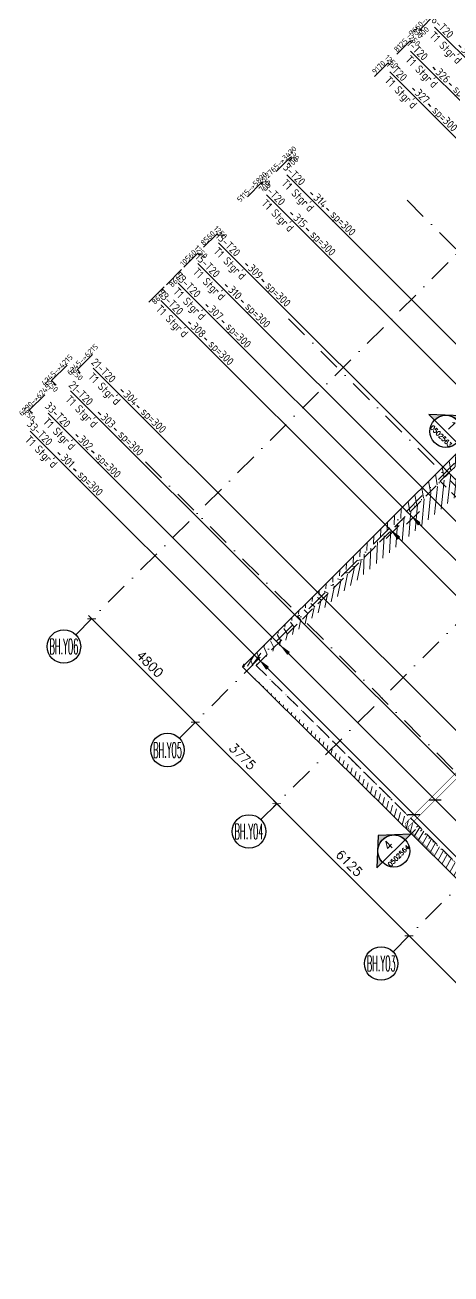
# Model space of a CAD drawing. Extents: x 660761725 to 1323371458, y 2734871439 to 5470067957.
# Drawn here: x 661573636 to 661587591, y 2735012155 to 2735053111 of the extents above; entities that cross this region are included whole.
import ezdxf
from ezdxf.enums import TextEntityAlignment as Align

# ---------------------------------------------------------------- set-up
doc = ezdxf.new("R2010")
doc.units = 0
for name, pattern in [('AXES', [1.95, 1.2, -0.25, 0.25, -0.25]), ('Hidden', [714.375, 476.25, -238.125]), ('sbp_axis_short', [10, 5, -2.5, 0, -2.5])]:
    doc.linetypes.add(name, pattern=pattern)
doc.layers.add('A-DETL', color=5, linetype='Continuous', lineweight=9, true_color=0x0000ff)
for name, color, linetype, lineweight in [('A-FLOR-PATT', 7, 'Continuous', 15), ('A-ROOF', 7, 'Continuous', 15), ('A-WALL', 7, 'Continuous', 15), ('S-GRID', 7, 'Continuous', 9), ('S-GRID-IDEN', 7, 'Continuous', 13)]:
    doc.layers.add(name, color=color, linetype=linetype, lineweight=lineweight)
for name, color, linetype in [('S-AXIS', 20, 'AXES'), ('S-DIMO', 100, 'Continuous'), ('S-RBAR-T20', 10, 'Continuous'), ('S-RDIMO', 8, 'Continuous'), ('S-RSYMB', 7, 'Continuous'), ('S-SCEL-INDT', 222, 'Continuous'), ('S-SIMPLETEXT', 7, 'Continuous'), ('S-TXT', 3, 'Continuous')]:
    doc.layers.add(name, color=color, linetype=linetype)
doc.styles.add('ARMACAD', font='isocp.shx')
doc.styles.add('ROMANS', font='romans.shx')
doc.styles.add('ROMANT', font='romant')
doc.dimstyles.new('S-DIMO-100', dxfattribs={"dimscale": 100, "dimtxt": 3, "dimasz": 2, "dimexe": 1.5, "dimexo": 1.5, "dimgap": 1.5, "dimtad": 1, "dimdec": 0, "dimzin": 12, "dimdsep": 46, "dimtxsty": 'ROMANS', "dimblk": 'ARCHTICK', "dimcen": 0.09, "dimdle": 1.5, "dimclrd": 8, "dimclre": 8, "dimclrt": 4, "dimadec": 0, "dimazin": 3, "dimtfac": 1, "dimtdec": 0, "dimtix": 1, "dimtmove": 1, "dimatfit": 3, "dimfxl": 1, "dimtolj": 1, "dimtzin": 0, "dimarcsym": 0})
pattern_1 = [(74.99999999999999, (0, 0), (-153.3407249233896, 41.08752341002518), [])]

# ---------------------------------------------------------------- blocks, each defined once
blk = doc.blocks.new('_ARCHTICK')
at = {"color": 0, "linetype": 'ByBlock', "const_width": 0.15}
blk.add_lwpolyline([(-0.5, -0.5), (0.5, 0.5)], dxfattribs=at)
blk = doc.blocks.new('*D116')
at = {"layer": 'S-DIMO', "color": 8, "lineweight": -2, "transparency": 16777216}
for p, q in [((662608032.111244, 2734530051.935129), (662611638.3564361, 2734526445.691153)), ((662608132.1118345, 2734529939.803683), (662608032.1112795, 2734529839.803095)), ((662611526.2243844, 2734526545.691133), (662611426.2244016, 2734526445.691117))]:
    blk.add_line(p, q, dxfattribs=at)
at = {"layer": 'S-DIMO', "color": 8, "lineweight": -2, "transparency": 16777216, "xscale": 200, "yscale": 200, "zscale": 200}
for p, rotation in [((662608138.177279, 2734529945.86913), 135.0000096597404), ((662611532.2904011, 2734526551.757152), 315.0000096597404)]:
    blk.add_blockref('_ARCHTICK', p, dxfattribs=dict(at, rotation=rotation))
at = {"layer": 'S-DIMO', "color": 4, "transparency": 16777216, "insert": (662610047.3658386, 2734528460.94521), "char_height": 300, "width": 199.5440968434552, "attachment_point": 5, "rotation": 315.00000965974044, "style": 'ROMANS'}
blk.add_mtext('\\A1;4800', dxfattribs=at)
blk = doc.blocks.new('*D117')
at = {"layer": 'S-DIMO', "color": 8, "lineweight": -2, "transparency": 16777216}
for p, q in [((662611426.2239151, 2734526657.822701), (662614307.5440253, 2734523776.503562)), ((662611526.2243844, 2734526545.691133), (662611426.223951, 2734526445.690666)), ((662614195.4119748, 2734523876.503543), (662614095.411991, 2734523776.503526))]:
    blk.add_line(p, q, dxfattribs=at)
at = {"layer": 'S-DIMO', "color": 8, "lineweight": -2, "transparency": 16777216, "xscale": 200, "yscale": 200, "zscale": 200}
for p, rotation in [((662611532.2899503, 2734526551.756701), 135.0000096597404), ((662614201.4779903, 2734523882.569561), 315.0000096597404)]:
    blk.add_blockref('_ARCHTICK', p, dxfattribs=dict(at, rotation=rotation))
at = {"layer": 'S-DIMO', "color": 4, "transparency": 16777216, "insert": (662613079.0159688, 2734525429.295201), "char_height": 300, "width": 199.5440968434552, "attachment_point": 5, "rotation": 315.00000965974044, "style": 'ROMANS'}
blk.add_mtext('\\A1;3775', dxfattribs=at)
blk = doc.blocks.new('*D118')
at = {"layer": 'S-DIMO', "color": 8, "lineweight": -2, "transparency": 16777216}
for p, q in [((662614095.4112258, 2734523988.634831), (662618638.5730611, 2734519445.474528)), ((662614195.4119748, 2734523876.503543), (662614095.4112617, 2734523776.502797)), ((662618526.4410093, 2734519545.474508), (662618426.4410267, 2734519445.474492))]:
    blk.add_line(p, q, dxfattribs=at)
at = {"layer": 'S-DIMO', "color": 8, "lineweight": -2, "transparency": 16777216, "xscale": 200, "yscale": 200, "zscale": 200}
for p, rotation in [((662614201.477261, 2734523882.568832), 135.0000096597404), ((662618532.507026, 2734519551.540527), 315.0000096597404)]:
    blk.add_blockref('_ARCHTICK', p, dxfattribs=dict(at, rotation=rotation))
at = {"layer": 'S-DIMO', "color": 4, "transparency": 16777216, "insert": (662616579.124142, 2734521929.186749), "char_height": 300, "width": 199.5440968434552, "attachment_point": 5, "rotation": 315.00000965974044, "style": 'ROMANS'}
blk.add_mtext('\\A1;6125', dxfattribs=at)
blk = doc.blocks.new('*D119')
at = {"layer": 'S-DIMO', "color": 8, "lineweight": -2, "transparency": 16777216}
for p, q in [((662618426.4401975, 2734519657.605733), (662623340.8331552, 2734514743.214432)), ((662618526.4410093, 2734519545.474508), (662618426.4402332, 2734519445.473699)), ((662623228.7011043, 2734514843.214414), (662623128.7011207, 2734514743.214396))]:
    blk.add_line(p, q, dxfattribs=at)
at = {"layer": 'S-DIMO', "color": 8, "lineweight": -2, "transparency": 16777216, "xscale": 200, "yscale": 200, "zscale": 200}
for p, rotation in [((662618532.5062325, 2734519551.539734), 135.0000096597404), ((662623234.76712, 2734514849.280432), 315.0000096597404)]:
    blk.add_blockref('_ARCHTICK', p, dxfattribs=dict(at, rotation=rotation))
at = {"layer": 'S-DIMO', "color": 4, "transparency": 16777216, "insert": (662621095.768675, 2734517412.542153), "char_height": 300, "width": 199.5440968434552, "attachment_point": 5, "rotation": 315.00000965974044, "style": 'ROMANS'}
blk.add_mtext('\\A1;6650', dxfattribs=at)
blk = doc.blocks.new('*U1142')
at = {"layer": 'S-AXIS', "color": 3, "linetype": 'Continuous'}
blk.add_circle((0, 5.5), 5.5, dxfattribs=at)
at = {"layer": 'S-AXIS', "color": 3, "linetype": 'Continuous', "ltscale": 0.5, "style": 'ROMANT', "width": 0.4, "flags": 8}
blk.add_attdef('A', text='', height=5, dxfattribs=at).set_placement((0, 5.5), align=Align.MIDDLE_CENTER)
blk = doc.blocks.new('*U1143')
at = {"layer": 'S-SCEL-INDT'}
h = blk.add_hatch(color=256, dxfattribs=at)
edge = h.paths.add_edge_path()
edge.add_line((7.000001906104444, 2.263283386128023e-05), (10.50000190576247, 3.394924715394154e-05))
edge.add_line((10.50000190576247, 3.394924715394154e-05), (-2.921335544670001e-05, 9.624999999075953))
edge.add_line((-2.921335544670001e-05, 9.624999999075953), (-10.49999809220753, -3.394923260202631e-05))
edge.add_line((-10.49999809220753, -3.394923260202631e-05), (-6.999998092549504, -2.263281203340739e-05))
edge.add_arc((1.90677747013979e-06, 1.091277068709939e-11), 6.999999999363562, 0.00018525217620890544, 180.0001852521762, ccw=False)
at = {"layer": 'S-SCEL-INDT', "color": 2, "linetype": 'Continuous'}
blk.add_line((-6.999999999228748, 4.272327350918204e-05), (6.999999999228748, -4.272327350918204e-05), dxfattribs=at)
at = {"layer": 'S-SCEL-INDT'}
blk.add_line((13.40845287412958, 4.901550710201263e-05), (7.000001906104444, 2.263283386128023e-05), dxfattribs=at)
blk.add_lwpolyline([(7.000001906104444, 2.263283386128023e-05), (10.50000190576247, 3.394924715394154e-05), (-2.921335544670001e-05, 9.624999999075953), (-10.49999809220753, -3.394923260202631e-05), (-6.999998092549504, -2.263281203340739e-05, -0.9999999999999999)], format="xyb", close=True, dxfattribs=at)
for centre, radius in [((0, 0), 6.999999999370188), ((0, -1.906788384076208e-06), 6.99999999936)]:
    blk.add_circle(centre, radius, dxfattribs=at)
at = {"layer": 'S-SCEL-INDT', "linetype": 'Continuous', "style": 'ROMANT', "flags": 8}
for rotation, p in [(359.9998251523294, (-9.533905540592968e-07, 3.499999999687137)), (0.0001748476705820678, (9.533905540592968e-07, 3.499943417606119))]:
    blk.add_attdef('01', text='', height=4, rotation=rotation, dxfattribs=at).set_placement(p, align=Align.MIDDLE_CENTER)
at = {"layer": 'S-SCEL-INDT', "color": 3, "linetype": 'Continuous', "style": 'ROMANS', "flags": 8}
for rotation, p in [(359.9998251523294, (0, -2.974065839854546)), (0.0001748476705820678, (0, -2.97412474701559))]:
    blk.add_attdef('-', text='', height=2, rotation=rotation, dxfattribs=at).set_placement(p, align=Align.MIDDLE_CENTER)
blk = doc.blocks.new('I am… Limitless.')
at = {"layer": 'S-TXT', "color": 134}
ref = blk.add_blockref('*U1143', (662332530.6639044, 2734536090.71062), dxfattribs=dict(at, xscale=75.00000000000001, yscale=75.00000000000001, zscale=75.00000000000001, rotation=314.9493972356656))
ref.add_attrib('-', '0502563', dxfattribs={"layer": 'S-SCEL-INDT', "color": 3, "linetype": 'Continuous', "height": 150, "rotation": 314.9495685446155, "style": 'ROMANS'}).set_placement((662332372.7978809, 2734535933.123201), align=Align.MIDDLE_CENTER)
ref.add_attrib('01', '1', dxfattribs={"layer": 'S-SCEL-INDT', "linetype": 'Continuous', "height": 300.0000000000001, "rotation": 314.9495685446155, "style": 'ROMANT'}).set_placement((662332716.4403422, 2734536276.159097), align=Align.MIDDLE_CENTER)
ref = blk.add_blockref('*U1143', (662330826.0326936, 2734522330.066603), dxfattribs=dict(at, xscale=75.00000000000001, yscale=75.00000000000001, zscale=75.00000000000001, rotation=44.94966640259396))
ref.add_attrib('-', '0502564', dxfattribs={"layer": 'S-SCEL-INDT', "color": 3, "linetype": 'Continuous', "height": 150, "rotation": 44.94984142316793, "style": 'ROMANS'}).set_placement((662330983.6208551, 2734522172.20132), align=Align.MIDDLE_CENTER)
ref.add_attrib('01', '4', dxfattribs={"layer": 'S-SCEL-INDT', "linetype": 'Continuous', "height": 300.0000000000001, "rotation": 44.94984142316793, "style": 'ROMANT'}).set_placement((662330640.5833447, 2734522515.842169), align=Align.MIDDLE_CENTER)
blk = doc.blocks.new('I am… Atomic.')
at = {"layer": 'A-FLOR-PATT', "transparency": 33554600}
h = blk.add_hatch(dxfattribs=at)
h.set_pattern_fill('ANSI31', color=8, scale=50, angle=30, style=0)
h.set_pattern_definition(pattern_1)
edge = h.paths.add_edge_path()
edge.add_line((662389967.6433319, 2734579123.010657), (662390007.8012236, 2734579503.468677))
edge.add_line((662342114.705975, 2734544592.546931), (662390007.8012234, 2734579503.468677))
edge.add_line((662363195.8073889, 2734559608.047176), (662389967.7690635, 2734579123.040917))
edge.add_line((662362417.6524743, 2734559040.823584), (662363719.8899552, 2734559990.06879))
edge.add_line((662346720.4841449, 2734547598.623516), (662362783.6519626, 2734559307.613063))
edge.add_line((662345821.5310795, 2734546943.346041), (662347578.010761, 2734548223.703842))
edge.add_line((662342292.6126368, 2734544370.997322), (662346307.4227723, 2734547297.529027))
edge.add_line((662325865.2845687, 2734528370.671522), (662342114.6925843, 2734544592.5523))
edge.add_line((662340490.7204528, 2734542572.157625), (662342149.9785906, 2734544228.604904))
edge.add_line((662339422.0417168, 2734541505.28928), (662341320.3495216, 2734543400.381265))
edge.add_line((662336597.6306283, 2734538685.662872), (662340136.8031961, 2734542218.839921))
edge.add_line((662332705.8949801, 2734534800.520002), (662336243.7133716, 2734538332.345168))
edge.add_line((662332253.0745114, 2734534348.466631), (662332782.9359009, 2734534877.430412))
edge.add_line((662326312.3910785, 2734528417.846987), (662332351.9776915, 2734534447.202265))
edge.add_line((662325865.2845687, 2734528370.671522), (662326312.3910785, 2734528417.846987))
h = blk.add_hatch(dxfattribs=at)
h.set_pattern_fill('ANSI31', color=8, scale=50, angle=30, style=0)
h.set_pattern_definition(pattern_1)
edge = h.paths.add_edge_path()
edge.add_line((662326312.3910785, 2734528417.846987), (662333102.7430063, 2734521695.273901))
edge.add_line((662325865.2845687, 2734528370.671522), (662344964.0169713, 2734509462.575772))
edge.add_line((662336968.3324986, 2734517868.269328), (662339133.8364366, 2734515724.380668))
edge.add_line((662332502.0842122, 2734522289.937136), (662334515.7142464, 2734520296.40643))
edge.add_line((662333458.4230682, 2734521343.144109), (662337828.6853824, 2734517016.504176))
edge.add_line((662338184.3654449, 2734516664.374383), (662344781.0343132, 2734510133.551082))
edge.add_line((662344781.0343132, 2734510133.551082), (662344829.7545922, 2734510084.405783))
edge.add_line((662344829.7545922, 2734510084.405783), (662344878.4748713, 2734510035.260483))
edge.add_line((662344878.4748713, 2734510035.260483), (662344927.1951503, 2734509986.115183))
edge.add_line((662344927.1951503, 2734509986.115183), (662344975.9154292, 2734509936.969883))
edge.add_line((662344975.9154292, 2734509936.969883), (662345024.6357082, 2734509887.824584))
edge.add_line((662345024.6357082, 2734509887.824584), (662345073.3559872, 2734509838.679284))
edge.add_line((662345073.3559872, 2734509838.679284), (662345122.0762662, 2734509789.533985))
edge.add_line((662345122.0762662, 2734509789.533985), (662345170.7965451, 2734509740.388685))
edge.add_line((662345170.7965451, 2734509740.388685), (662345219.5168241, 2734509691.243385))
edge.add_line((662344964.0169713, 2734509462.575772), (662345267.5598451, 2734509156.384884))
edge.add_line((662345267.5598451, 2734509156.384884), (662345219.5168241, 2734509691.243385))
edge = h.paths.add_edge_path()
edge.add_line((662345219.5168241, 2734509691.243385), (662345513.1205869, 2734510013.727216))
edge.add_line((662345468.2720397, 2734510142.524049), (662345661.1307589, 2734509588.669044))
edge.add_line((662345267.5598451, 2734509156.384884), (662345661.1307589, 2734509588.669044))
edge = h.paths.add_edge_path()
edge.add_line((662325865.2845687, 2734528370.671522), (662326389.6555356, 2734528894.154181))
edge.add_line((662326389.6555356, 2734528894.154181), (662326589.2420617, 2734528694.228972))
edge.add_line((662326589.2420617, 2734528694.228972), (662326314.0211399, 2734528416.233197))
at = {"layer": 'A-DETL', "color": 8, "linetype": 'Hidden', "lineweight": 9}
for p, q in [((662332337.7827588, 2734534452.88958), (662332691.485989, 2734534806.293081)), ((662332691.485989, 2734534806.293081), (662332705.8949801, 2734534800.520002)), ((662326312.3910785, 2734528417.846987), (662332351.9776915, 2734534447.202265)), ((662332335.7524852, 2734534450.860461), (662332337.7827588, 2734534452.88958)), ((662332351.9776917, 2734534447.202265), (662332337.7827588, 2734534452.88958)), ((662339105.5426043, 2734527687.909844), (662332351.9776917, 2734534447.202265)), ((662326335.6860436, 2734528470.429919), (662326312.3910785, 2734528417.846987)), ((662326312.3910785, 2734528417.846987), (662326335.6860436, 2734528470.429919)), ((662326312.3910785, 2734528417.846987), (662333102.7430063, 2734521695.273901))]:
    blk.add_line(p, q, dxfattribs=at)
at = {"layer": 'A-ROOF', "color": 8, "lineweight": 13}
for p, q in [((662342114.69258, 2734544592.552298), (662325865.2845687, 2734528370.671522)), ((662325865.2845687, 2734528370.671522), (662344964.0169713, 2734509462.575772))]:
    blk.add_line(p, q, dxfattribs=at)
at = {"layer": 'A-WALL', "color": 8, "lineweight": 13}
for p, q in [((662325865.2845687, 2734528370.671522), (662342114.6925843, 2734544592.5523)), ((662325865.2845687, 2734528370.671522), (662325908.5570014, 2734528468.348911)), ((662325908.5570014, 2734528468.348911), (662325865.2845687, 2734528370.671522))]:
    blk.add_line(p, q, dxfattribs=at)
blk = doc.blocks.new('CADF_02')
at = {"color": 0}
blk.add_lwpolyline([(0, 0), (2.5, -0.4166666679084301), (2.5, 0.4166666679084301)], close=True, dxfattribs=at)
blk = doc.blocks.new('cadf_04')
at = {"color": 8, "const_width": 0.5000000000000002}
blk.add_lwpolyline([(1.414213560521603, 1.414213564246893), (-1.414213556796312, -1.414213556796312)], dxfattribs=at)
blk = doc.blocks.new('cadf_10')
at = {"color": 1}
for p, q in [((-4.158496580606208, 1.201089783226742), (-5.644468778018359, 1.201089783226742)), ((4.158496580606207, 1.201089783226742), (5.644468778018359, 1.201089783226742))]:
    blk.add_line(p, q, dxfattribs=at)
at = {"style": 'ARMACAD'}
for tag, p in [('$COM1', (-10.93526643674234, 2.542619974829577)), ('$COM2', (-9.757982686735758, -5.302973364669228))]:
    blk.add_attdef(tag, text='', height=3.5, dxfattribs=at).set_placement(p, align=Align.BOTTOM_RIGHT)
at = {"color": 1, "style": 'ARMACAD'}
blk.add_attdef('$NUM', text='', height=3.5, dxfattribs=at).set_placement((0, 0), align=Align.CENTER)
blk = doc.blocks.new('*U528', base_point=(661574855.6613913, 2735041125.403989))
at = {"layer": 'S-RSYMB'}
blk.add_lwpolyline([(661574951.657976, 2735040823.296607), (661574858.566965, 2735040916.387623, -0.4142135623730951), (661574858.5669653, 2735040930.416975), (661575355.6613913, 2735041427.511372)], format="xyb", dxfattribs=at)
at = {"layer": 'S-RSYMB', "style": 'ARMACAD'}
for tag, rotation, p in [('D1', 44.99999832268416, (661575025.7969009, 2735041260.281456)), ('D0', 314.999998410036, (661574823.7951884, 2735040788.524837))]:
    blk.add_attdef(tag, text='', height=180, rotation=rotation, dxfattribs=at).set_placement(p, align=Align.MIDDLE_CENTER)
blk = doc.blocks.new('*U529', base_point=(661575196.7038913, 2735041466.446469))
at = {"layer": 'S-RSYMB'}
blk.add_lwpolyline([(661575339.6843536, 2735041138.836018), (661575201.031548, 2735041277.488831, -0.4142135623730951), (661575201.0315486, 2735041298.384607), (661575696.7038913, 2735041794.056921)], format="xyb", dxfattribs=at)
at = {"layer": 'S-RSYMB', "style": 'ARMACAD'}
for tag, rotation, p in [('D1', 44.99999831955189, (661575367.5504426, 2735041627.538046)), ('D0', 314.999998410036, (661575189.0406687, 2735041126.845147))]:
    blk.add_attdef(tag, text='', height=180, rotation=rotation, dxfattribs=at).set_placement(p, align=Align.MIDDLE_CENTER)
blk = doc.blocks.new('*U530', base_point=(661575780.9036285, 2735042050.646172))
at = {"layer": 'S-RSYMB'}
blk.add_lwpolyline([(661575877.4096618, 2735041748.262259), (661575783.8246219, 2735041841.847303, -0.4142135623730951), (661575783.8246223, 2735041855.951108), (661576280.9036285, 2735042353.030085)], format="xyb", dxfattribs=at)
at = {"layer": 'S-RSYMB', "style": 'ARMACAD'}
for tag, rotation, p in [('D1', 44.99999832399812, (661575951.0468479, 2735042185.807879)), ('D0', 314.999998410036, (661575749.2998598, 2735041713.737504))]:
    blk.add_attdef(tag, text='', height=180, rotation=rotation, dxfattribs=at).set_placement(p, align=Align.MIDDLE_CENTER)
blk = doc.blocks.new('cadf_03')
at = {"color": 8}
blk.add_lwpolyline([(-3.725290298461914e-09, 2.99999999627471), (3.725290298461914e-09, -3.000000007450581)], dxfattribs=at)
blk.add_blockref('CADF_02', (0.2513523101806641, 0), dxfattribs=at)
blk = doc.blocks.new('*U533', base_point=(661579144.5468695, 2735045414.289216))
at = {"layer": 'S-RSYMB'}
blk.add_lwpolyline([(661579144.5468695, 2735045164.289229), (661579644.5468695, 2735045664.289201)], dxfattribs=at)
at = {"layer": 'S-RSYMB', "style": 'ARMACAD'}
blk.add_attdef('D0', text='', height=180, rotation=44.99999839196135, dxfattribs=at).set_placement((661579475.8641471, 2735045332.971933), align=Align.MIDDLE_CENTER)
blk = doc.blocks.new('*U534', base_point=(661578257.0881385, 2735044526.830537))
at = {"layer": 'S-RSYMB'}
blk.add_lwpolyline([(661578257.0881385, 2735044276.830551), (661578757.0881385, 2735044776.830523)], dxfattribs=at)
at = {"layer": 'S-RSYMB', "style": 'ARMACAD'}
blk.add_attdef('D0', text='', height=180, rotation=44.99999838693448, dxfattribs=at).set_placement((661578588.405416, 2735044445.513255), align=Align.MIDDLE_CENTER)
blk = doc.blocks.new('*U535', base_point=(661579890.5756146, 2735046160.317917))
at = {"layer": 'S-RSYMB'}
blk.add_lwpolyline([(661579631.6004182, 2735045943.24554), (661580063.909112, 2735046375.55421, -0.4142135623730951), (661580072.7745144, 2735046375.554209), (661580131.6004182, 2735046316.728302)], format="xyb", dxfattribs=at)
at = {"layer": 'S-RSYMB', "style": 'ARMACAD'}
for tag, rotation, p in [('D0', 44.99999838848767, (661579766.4374876, 2735046240.717157)), ('D1', 314.999998410036, (661580183.5047485, 2735046427.458533))]:
    blk.add_attdef(tag, text='', height=180, rotation=rotation, dxfattribs=at).set_placement(p, align=Align.MIDDLE_CENTER)
blk = doc.blocks.new('*U536', base_point=(661579213.9528338, 2735045483.695176))
at = {"layer": 'S-RSYMB'}
blk.add_lwpolyline([(661578949.9861435, 2735045261.034854), (661579393.7823193, 2735045704.831005, -0.4142135623730951), (661579401.1432279, 2735045704.831005), (661579449.9861435, 2735045655.988087)], format="xyb", dxfattribs=at)
at = {"layer": 'S-RSYMB', "style": 'ARMACAD'}
for tag, rotation, p in [('D1', 314.9999985023294, (661579506.8819677, 2735045761.726823)), ('D0', 44.999998391414, (661579090.5669538, 2735045564.250212))]:
    blk.add_attdef(tag, text='', height=180, rotation=rotation, dxfattribs=at).set_placement(p, align=Align.MIDDLE_CENTER)
blk = doc.blocks.new('*U540', base_point=(661583459.7212586, 2735049729.463352))
at = {"layer": 'S-RSYMB'}
blk.add_lwpolyline([(661583230.1291778, 2735049500.103655), (661583684.0090016, 2735049953.983453, -0.4142135623730951), (661583707.3766388, 2735049953.983453), (661583725.289582, 2735049936.070508, -0.4142135623730951), (661583725.2895814, 2735049912.702871), (661583644.277281, 2735049831.690576)], format="xyb", dxfattribs=at)
at = {"layer": 'S-RSYMB', "style": 'ARMACAD'}
for tag, rotation, p in [('D0', 44.99999839057054, (661583375.7518121, 2735049808.360836)), ('D2', 44.99999841018244, (661583766.1007087, 2735049790.879441)), ('D1', 314.9999983295868, (661583797.6503925, 2735050026.344258))]:
    blk.add_attdef(tag, text='', height=180, rotation=rotation, dxfattribs=at).set_placement(p, align=Align.MIDDLE_CENTER)
blk = doc.blocks.new('*U541', base_point=(661582974.4081292, 2735049244.15025))
at = {"layer": 'S-RSYMB'}
blk.add_lwpolyline([(661582739.4687601, 2735049006.790479), (661583211.2245386, 2735049478.546231, -0.4142135623730951), (661583225.5349939, 2735049478.54623), (661583236.5049679, 2735049467.576256, -0.4142135623730951), (661583236.5049676, 2735049453.2658), (661583186.8926384, 2735049403.653474)], format="xyb", dxfattribs=at)
at = {"layer": 'S-RSYMB', "style": 'ARMACAD'}
for tag, rotation, p in [('D0', 44.99999838970596, (661582894.0293717, 2735049323.985637)), ('D2', 44.99999841018244, (661583293.0160805, 2735049347.142355)), ('D1', 314.9999983295868, (661583312.3372631, 2735049554.37852))]:
    blk.add_attdef(tag, text='', height=180, rotation=rotation, dxfattribs=at).set_placement(p, align=Align.MIDDLE_CENTER)
blk = doc.blocks.new('*U549', base_point=(661586719.8431987, 2735052989.5851))
at = {"layer": 'S-RSYMB'}
blk.add_lwpolyline([(661586778.7631139, 2735052769.80762), (661586741.2177281, 2735052732.262236, -0.4142135623730951), (661586730.387929, 2735052732.262237), (661586722.0861235, 2735052740.564043, -0.4142135623730951), (661586722.0861237, 2735052751.393842), (661587219.8431987, 2735053249.150889)], format="xyb", dxfattribs=at)
at = {"layer": 'S-RSYMB', "style": 'ARMACAD'}
for tag, rotation, p in [('D2', 44.99999838836717, (661586889.6473837, 2735053081.589647)), ('D1', 314.9999982569601, (661586644.9197439, 2735052655.095862)), ('D0', 44.99999826565358, (661586841.3076985, 2735052669.717646))]:
    blk.add_attdef(tag, text='', height=180, rotation=rotation, dxfattribs=at).set_placement(p, align=Align.MIDDLE_CENTER)
blk = doc.blocks.new('*U550', base_point=(661591461.2951597, 2735046740.644907))
at = {"layer": 'S-RSYMB'}
blk.add_lwpolyline([(661591203.6857859, 2735046525.101559), (661591632.85116, 2735046954.266909, -0.4142135623730951), (661591642.1282371, 2735046954.266908), (661591703.6857859, 2735046892.709356)], format="xyb", dxfattribs=at)
at = {"layer": 'S-RSYMB', "style": 'ARMACAD'}
for tag, rotation, p in [('D1', 314.999998410036, (661591754.2242936, 2735047004.805409)), ('D0', 44.99999839156425, (661591336.9511955, 2735046821.001516))]:
    blk.add_attdef(tag, text='', height=180, rotation=rotation, dxfattribs=at).set_placement(p, align=Align.MIDDLE_CENTER)
blk = doc.blocks.new('*U551', base_point=(661585186.2124066, 2735051455.954398))
at = {"layer": 'S-RSYMB'}
blk.add_lwpolyline([(661584925.5069287, 2735051236.944982), (661585361.7977124, 2735051673.235741, -0.4142135623730951), (661585370.1415881, 2735051673.235741), (661585425.5069287, 2735051617.870398)], format="xyb", dxfattribs=at)
at = {"layer": 'S-RSYMB', "style": 'ARMACAD'}
for tag, rotation, p in [('D0', 44.99999838799672, (661585062.335043, 2735051536.407644)), ('D1', 314.9999983345231, (661585479.1415405, 2735051726.870347))]:
    blk.add_attdef(tag, text='', height=180, rotation=rotation, dxfattribs=at).set_placement(p, align=Align.MIDDLE_CENTER)
blk = doc.blocks.new('I am… All Range.')
at = {"layer": 'S-GRID', "color": 8, "linetype": 'sbp_axis_short', "lineweight": 13, "ltscale": 150}
for p, q in [((662613679.1571203, 2734523360.248725), (662679782.7279356, 2734589463.81954)), ((662618010.1861551, 2734519029.21969), (662684113.7569702, 2734585132.790505)), ((662607615.8569804, 2734529423.548865), (662643100.4238242, 2734564908.115708)), ((662611009.9695301, 2734526029.436315), (662646494.6183763, 2734561514.085161)), ((662618471.4835767, 2734543669.734396), (662647091.3762469, 2734515049.841725)), ((662614582.3962799, 2734539780.647099), (662643202.2889504, 2734511160.754429)), ((662609895.5820874, 2734535093.832907), (662638515.474758, 2734506473.940236))]:
    blk.add_line(p, q, dxfattribs=at)
at = {"layer": 'S-GRID-IDEN', "color": 9}
ref = blk.add_blockref('*U1142', (662607226.9482502, 2734528484.640135), dxfattribs=dict(at, xscale=100.0000000000075, yscale=100, zscale=100.0000000000028, rotation=359.9999999381469))
ref.add_attrib('A', 'BH.Y06', dxfattribs={"layer": 'S-AXIS', "color": 3, "linetype": 'Continuous', "ltscale": 0.5, "height": 499.9999999999999, "rotation": 359.9999999381469, "style": 'ROMANT', "width": 0.4000000000000299}).set_placement((662607226.9482508, 2734529034.640135), align=Align.MIDDLE_CENTER)
ref = blk.add_blockref('*U1142', (662610621.0607998, 2734525090.527586), dxfattribs=dict(at, xscale=100.0000000000075, yscale=100, zscale=100.0000000000028, rotation=359.9999999381469))
ref.add_attrib('A', 'BH.Y05', dxfattribs={"layer": 'S-AXIS', "color": 3, "linetype": 'Continuous', "ltscale": 0.5, "height": 499.9999999999999, "rotation": 359.9999999381469, "style": 'ROMANT', "width": 0.4000000000000299}).set_placement((662610621.0608004, 2734525640.527585), align=Align.MIDDLE_CENTER)
ref = blk.add_blockref('*U1142', (662613290.2483901, 2734522421.339995), dxfattribs=dict(at, xscale=100.0000000000075, yscale=100, zscale=100.0000000000028, rotation=359.9999999381469))
ref.add_attrib('A', 'BH.Y04', dxfattribs={"layer": 'S-AXIS', "color": 3, "linetype": 'Continuous', "ltscale": 0.5, "height": 499.9999999999999, "rotation": 359.9999999381469, "style": 'ROMANT', "width": 0.4000000000000299}).set_placement((662613290.2483907, 2734522971.339995), align=Align.MIDDLE_CENTER)
ref = blk.add_blockref('*U1142', (662617621.277425, 2734518090.31096), dxfattribs=dict(at, xscale=100.0000000000075, yscale=100, zscale=100.0000000000028, rotation=359.9999999381469))
ref.add_attrib('A', 'BH.Y03', dxfattribs={"layer": 'S-AXIS', "color": 3, "linetype": 'Continuous', "ltscale": 0.5, "height": 499.9999999999999, "rotation": 359.9999999381469, "style": 'ROMANT', "width": 0.4000000000000299}).set_placement((662617621.2774256, 2734518640.31096), align=Align.MIDDLE_CENTER)
at = {"layer": 'S-DIMO', "color": 3}
for base, p1, p2, picture, middle in [((662611532.2904011, 2734526551.757152), (662608238.1778339, 2734530045.869718), (662611632.2903837, 2734526651.757168), '*D116', (662610047.3658386, 2734528460.94521)), ((662614201.4779903, 2734523882.569561), (662611632.2903837, 2734526651.757168), (662614301.4779738, 2734523982.569578), '*D117', (662613079.0159688, 2734525429.295201)), ((662618532.507026, 2734519551.540527), (662614301.4779738, 2734523982.569578), (662618632.5070087, 2734519651.540543), '*D118', (662616579.124142, 2734521929.186749)), ((662623234.76712, 2734514849.280432), (662618632.5070087, 2734519651.540543), (662623334.7671036, 2734514949.280448), '*D119', (662621095.768675, 2734517412.542153))]:
    dim = blk.add_linear_dim(base=base, p1=p1, p2=p2, angle=315.0000096597404, dimstyle='S-DIMO-100', dxfattribs=at)
    dim.commit()
    dim.dimension.update_dxf_attribs({"geometry": picture, "text_midpoint": middle})

msp = doc.modelspace()

# ---------------------------------------------------------------- linework, layer by layer
at = {"layer": 'S-RBAR-T20', "linetype": 'Hidden', "const_width": 16}
for points in [[(661587034.351759, 2735025908.6608), (661586220.2951009, 2735026722.717506, -0.4142135623730951), (661586220.2951045, 2735026845.400532), (661590575.2053072, 2735031200.31048)], [(661586928.0531754, 2735026013.921186), (661586113.9965174, 2735026827.977892, -0.4142135623730951), (661586113.996521, 2735026950.660918), (661589055.2122056, 2735029891.876431)]]:
    msp.add_lwpolyline(points, format="xyb", dxfattribs=at)
at = {"layer": 'S-RDIMO'}
for p, q in [((661602371.524815, 2735037719.416617), (661587052.0215757, 2735053038.920753)), ((661593960.9883468, 2735044560.180376), (661586267.1349756, 2735052254.0342)), ((661593173.9131227, 2735043984.664164), (661585585.8392336, 2735051572.738497)), ((661597619.5587453, 2735032783.568835), (661582208.1145113, 2735048195.013973)), ((661596856.2203405, 2735032231.789439), (661581550.5555879, 2735047537.455088)), ((661590650.370687, 2735027075.112221), (661575869.2919703, 2735041856.191803)), ((661589801.9767952, 2735026438.277342), (661575126.6775604, 2735041113.577438)), ((661582086.9634308, 2735032686.156144), (661574393.110053, 2735040380.009973)), ((661581392.5268207, 2735032203.278538), (661573804.4529222, 2735039791.352878)), ((661592957.4459113, 2735030342.994133), (661586350.6239775, 2735036949.816438)), ((661592282.6155561, 2735029879.722781), (661585675.7936227, 2735036486.545085)), ((661588693.7853574, 2735026079.333831), (661582086.9634308, 2735032686.156144)), ((661587999.3487468, 2735025596.456225), (661581392.5268207, 2735032203.278538))]:
    msp.add_line(p, q, dxfattribs=at)
for points in [[(661595814.6722507, 2735030130.154325), (661579978.9639564, 2735045965.863549)], [(661595032.2699888, 2735029559.311072), (661579302.3411758, 2735045289.240808)], [(661586350.6239773, 2735036949.816437), (661578656.7705982, 2735044643.670269)], [(661585675.7936227, 2735036486.545085), (661578087.7197248, 2735044074.619429)]]:
    msp.add_lwpolyline(points, dxfattribs=at)

# ---------------------------------------------------------------- block references
at = {"layer": 'S-AXIS'}
for name, p in [('I am… All Range.', (-1032317.531363606, 503695.4297404289)), ('I am… Atomic.', (-745106.9118326902, 503695.4297404289)), ('I am… Limitless.', (-745106.9118326902, 503695.4297404289))]:
    msp.add_blockref(name, p, dxfattribs=at)
at = {"layer": 'S-RDIMO', "xscale": 100, "yscale": 100, "zscale": 100}
for name, p, rotation in [('cadf_03', (661586350.6239773, 2735036949.816437), 314.9999983913938), ('cadf_03', (661585675.7936227, 2735036486.545085), 314.9999983898432), ('CADF_02', (661582086.9634308, 2735032686.156144), 314.9999983195441), ('CADF_02', (661581392.5268207, 2735032203.278538), 314.9999983226456), ('cadf_04', (661587074.0069529, 2735027699.11233), 134.9999983249953), ('cadf_04', (661586379.5703423, 2735027216.234724), 134.999998319517)]:
    msp.add_blockref(name, p, dxfattribs=dict(at, rotation=rotation))
at = {"layer": 'S-RSYMB'}
for name, p, values in [('*U549', (661586565.7764505, 2735053192.167373, 1e-08), {'D0': '700', 'D1': '330', 'D2': '7660->8075'}), ('*U550', (661586069.3031801, 2735052367.813717, -1e-08), {'D0': '8125', 'D1': '1250'}), ('*U551', (661585348.0473869, 2735051639.802519, -1e-08), {'D0': '9170', 'D1': '1250'}), ('*U540', (661582096.5975415, 2735048539.266297, -1e-08), {'D0': '2765->3470', 'D1': '330', 'D2': '700'}), ('*U541', (661581155.0251281, 2735047718.379306, -1e-08), {'D0': '5115->5820', 'D1': '330', 'D2': '700'}), ('*U535', (661579745.6364541, 2735046041.167249, -1e-08), {'D0': '8560', 'D1': '1250'}), ('*U536', (661579107.7116075, 2735045392.351409, -1e-08), {'D0': '10560', 'D1': '1250'}), ('*U533', (661578266.1559073, 2735044839.95422), {'D0': '8645'}), ('*U534', (661577697.8177992, 2735044271.616145), {'D0': '8645'}), ('*U530', (661575348.8714428, 2735042007.724172, 1e-08), {'D0': '1250', 'D1': '6245->6215'}), ('*U529', (661574513.3577399, 2735041632.769648, 1e-08), {'D0': '1250', 'D1': '4245->4215'}), ('*U528', (661573782.0754621, 2735040683.50512, 1e-08), {'D0': '1250', 'D1': '6290->6245'})]:
    msp.add_blockref(name, p, dxfattribs=at).add_auto_attribs(values)
at = {"layer": 'S-SIMPLETEXT'}
ref = msp.add_blockref('cadf_10', (661588081.9364073, 2735052088.555377), dxfattribs=dict(at, xscale=74.99999998083517, yscale=75, zscale=75, rotation=314.9999983257133))
ref.add_attrib('$NUM', '325', dxfattribs={"color": 1, "height": 262.5, "rotation": 315, "style": 'ARMACAD', "flags": 2}).set_placement((661588081.9364073, 2735052088.555377), align=Align.CENTER)
ref.add_attrib('$COM1', '6-T20         sp=300', dxfattribs={"height": 262.5, "rotation": 315, "style": 'ARMACAD', "flags": 2}).set_placement((661589171.3004022, 2735050999.191318), align=Align.RIGHT)
ref = msp.add_blockref('cadf_10', (661587241.3651496, 2735051359.353484), dxfattribs=dict(at, xscale=74.99999998083517, yscale=75, zscale=75, rotation=314.9999983257133))
ref.add_attrib('$NUM', '326', dxfattribs={"color": 1, "height": 262.5, "rotation": 315, "style": 'ARMACAD', "flags": 2}).set_placement((661587241.3651496, 2735051359.353484), align=Align.CENTER)
ref.add_attrib('$COM1', '1-T20         sp=300', dxfattribs={"height": 262.5, "rotation": 315, "style": 'ARMACAD', "flags": 2}).set_placement((661588330.7291443, 2735050269.989425), align=Align.RIGHT)
ref = msp.add_blockref('cadf_10', (661586560.0694076, 2735050678.057782), dxfattribs=dict(at, xscale=74.99999998083516, yscale=75, zscale=75, rotation=314.9999983257133))
ref.add_attrib('$NUM', '327', dxfattribs={"color": 1, "height": 262.5, "rotation": 315, "style": 'ARMACAD', "flags": 2}).set_placement((661586560.0694076, 2735050678.057782), align=Align.CENTER)
ref.add_attrib('$COM1', '1-T20         sp=300', dxfattribs={"height": 262.5, "rotation": 315, "style": 'ARMACAD', "flags": 2}).set_placement((661587649.4334024, 2735049588.693723), align=Align.RIGHT)
ref = msp.add_blockref('cadf_10', (661583224.1812552, 2735047258.496685), dxfattribs=dict(at, xscale=74.99999998083516, yscale=75, zscale=75, rotation=314.9999983257133))
ref.add_attrib('$NUM', '314', dxfattribs={"color": 1, "height": 262.5, "rotation": 315, "style": 'ARMACAD', "flags": 2}).set_placement((661583224.1812552, 2735047258.496685), align=Align.CENTER)
ref.add_attrib('$COM1', '3-T20         sp=300', dxfattribs={"height": 262.5, "rotation": 315, "style": 'ARMACAD', "flags": 2}).set_placement((661584313.5452499, 2735046169.132626), align=Align.RIGHT)
ref = msp.add_blockref('cadf_10', (661582566.6223317, 2735046600.937799), dxfattribs=dict(at, xscale=74.99999998083516, yscale=75, zscale=75, rotation=314.9999983257133))
ref.add_attrib('$NUM', '315', dxfattribs={"color": 1, "height": 262.5, "rotation": 315, "style": 'ARMACAD', "flags": 2}).set_placement((661582566.6223317, 2735046600.937799), align=Align.CENTER)
ref.add_attrib('$COM1', '3-T20         sp=300', dxfattribs={"height": 262.5, "rotation": 315, "style": 'ARMACAD', "flags": 2}).set_placement((661583655.9863266, 2735045511.573741), align=Align.RIGHT)
ref = msp.add_blockref('cadf_10', (661581094.9190828, 2735044929.457872), dxfattribs=dict(at, xscale=74.99999998083517, yscale=75, zscale=75, rotation=314.9999983257132))
ref.add_attrib('$NUM', '309', dxfattribs={"color": 1, "height": 262.5, "rotation": 315, "style": 'ARMACAD', "flags": 2}).set_placement((661581094.9190828, 2735044929.457872), align=Align.CENTER)
ref.add_attrib('$COM1', '15-T20         sp=300', dxfattribs={"height": 262.5, "rotation": 315, "style": 'ARMACAD', "flags": 2}).set_placement((661582184.2830776, 2735043840.093814), align=Align.RIGHT)
ref = msp.add_blockref('cadf_10', (661580429.4040029, 2735044241.72743), dxfattribs=dict(at, xscale=74.99999998083517, yscale=75, zscale=75, rotation=314.9999983257132))
ref.add_attrib('$NUM', '310', dxfattribs={"color": 1, "height": 262.5, "rotation": 315, "style": 'ARMACAD', "flags": 2}).set_placement((661580429.4040029, 2735044241.72743), align=Align.CENTER)
ref.add_attrib('$COM1', '15-T20         sp=300', dxfattribs={"height": 262.5, "rotation": 315, "style": 'ARMACAD', "flags": 2}).set_placement((661581518.7679975, 2735043152.363371), align=Align.RIGHT)
ref = msp.add_blockref('cadf_10', (661579798.0547442, 2735043581.935571), dxfattribs=dict(at, xscale=74.99999998083514, yscale=75, zscale=75, rotation=314.9999983257133))
ref.add_attrib('$NUM', '307', dxfattribs={"color": 1, "height": 262.5, "rotation": 315, "style": 'ARMACAD', "flags": 2}).set_placement((661579798.0547442, 2735043581.935571), align=Align.CENTER)
ref.add_attrib('$COM1', '73-T20         sp=300', dxfattribs={"height": 262.5, "rotation": 315, "style": 'ARMACAD', "flags": 2}).set_placement((661580887.4187391, 2735042492.571512), align=Align.RIGHT)
ref = msp.add_blockref('cadf_10', (661579229.0038708, 2735043012.884731), dxfattribs=dict(at, xscale=74.99999998083514, yscale=75, zscale=75, rotation=314.9999983257133))
ref.add_attrib('$NUM', '308', dxfattribs={"color": 1, "height": 262.5, "rotation": 315, "style": 'ARMACAD', "flags": 2}).set_placement((661579229.0038708, 2735043012.884731), align=Align.CENTER)
ref.add_attrib('$COM1', '73-T20         sp=300', dxfattribs={"height": 262.5, "rotation": 315, "style": 'ARMACAD', "flags": 2}).set_placement((661580318.3678656, 2735041923.520672), align=Align.RIGHT)
ref = msp.add_blockref('cadf_10', (661577015.2895817, 2735040789.743641), dxfattribs=dict(at, xscale=74.99999998083516, yscale=75, zscale=75, rotation=314.9999983257133))
ref.add_attrib('$NUM', '304', dxfattribs={"color": 1, "height": 262.5, "rotation": 315, "style": 'ARMACAD', "flags": 2}).set_placement((661577015.2895817, 2735040789.743641), align=Align.CENTER)
ref.add_attrib('$COM1', '21-T20         sp=300', dxfattribs={"height": 262.5, "rotation": 315, "style": 'ARMACAD', "flags": 2}).set_placement((661578104.6535765, 2735039700.379582), align=Align.RIGHT)
ref = msp.add_blockref('cadf_10', (661576272.6751716, 2735040047.129275), dxfattribs=dict(at, xscale=74.99999998083517, yscale=75, zscale=75, rotation=314.9999983257132))
ref.add_attrib('$NUM', '303', dxfattribs={"color": 1, "height": 262.5, "rotation": 315, "style": 'ARMACAD', "flags": 2}).set_placement((661576272.6751716, 2735040047.129275), align=Align.CENTER)
ref.add_attrib('$COM1', '21-T20         sp=300', dxfattribs={"height": 262.5, "rotation": 315, "style": 'ARMACAD', "flags": 2}).set_placement((661577362.0391663, 2735038957.765216), align=Align.RIGHT)
ref = msp.add_blockref('cadf_10', (661575534.394199, 2735039318.275275), dxfattribs=dict(at, xscale=74.99999998083516, yscale=75, zscale=75, rotation=314.9999983257133))
ref.add_attrib('$NUM', '302', dxfattribs={"color": 1, "height": 262.5, "rotation": 315, "style": 'ARMACAD', "flags": 2}).set_placement((661575534.394199, 2735039318.275275), align=Align.CENTER)
ref.add_attrib('$COM1', '33-T20         sp=300', dxfattribs={"height": 262.5, "rotation": 315, "style": 'ARMACAD', "flags": 2}).set_placement((661576623.7581937, 2735038228.911217), align=Align.RIGHT)
ref = msp.add_blockref('cadf_10', (661574945.7370687, 2735038729.61818), dxfattribs=dict(at, xscale=75.00000000190857, yscale=75, zscale=75, rotation=314.9999983418122))
ref.add_attrib('$NUM', '301', dxfattribs={"color": 1, "height": 262.5, "rotation": 315, "style": 'ARMACAD', "flags": 2}).set_placement((661574945.7370687, 2735038729.61818), align=Align.CENTER)
ref.add_attrib('$COM1', '33-T20         sp=300', dxfattribs={"height": 262.5, "rotation": 315, "style": 'ARMACAD', "flags": 2}).set_placement((661576035.1010637, 2735037640.254122), align=Align.RIGHT)

# ---------------------------------------------------------------- texts
at = {"layer": 'S-SIMPLETEXT', "style": 'ARMACAD'}
for p in [(661587789.4562778, 2735051808.457955), (661587004.569678, 2735051023.571402), (661586323.2739365, 2735050342.2757), (661582945.5492126, 2735046964.551175), (661582287.990289, 2735046306.992291), (661580716.3986574, 2735044735.400752), (661580039.7758774, 2735044058.778011), (661579394.2052991, 2735043413.20747), (661578825.154426, 2735042844.156631), (661576606.7266711, 2735040625.729007), (661575864.1122613, 2735039883.114641), (661575130.5447537, 2735039149.547176), (661574541.8876238, 2735038560.890082)]:
    msp.add_text("T1 Stgr'd", height=262.5, rotation=315, dxfattribs=at).set_placement(p, align=Align.RIGHT)

doc.saveas('drawing.dxf')
